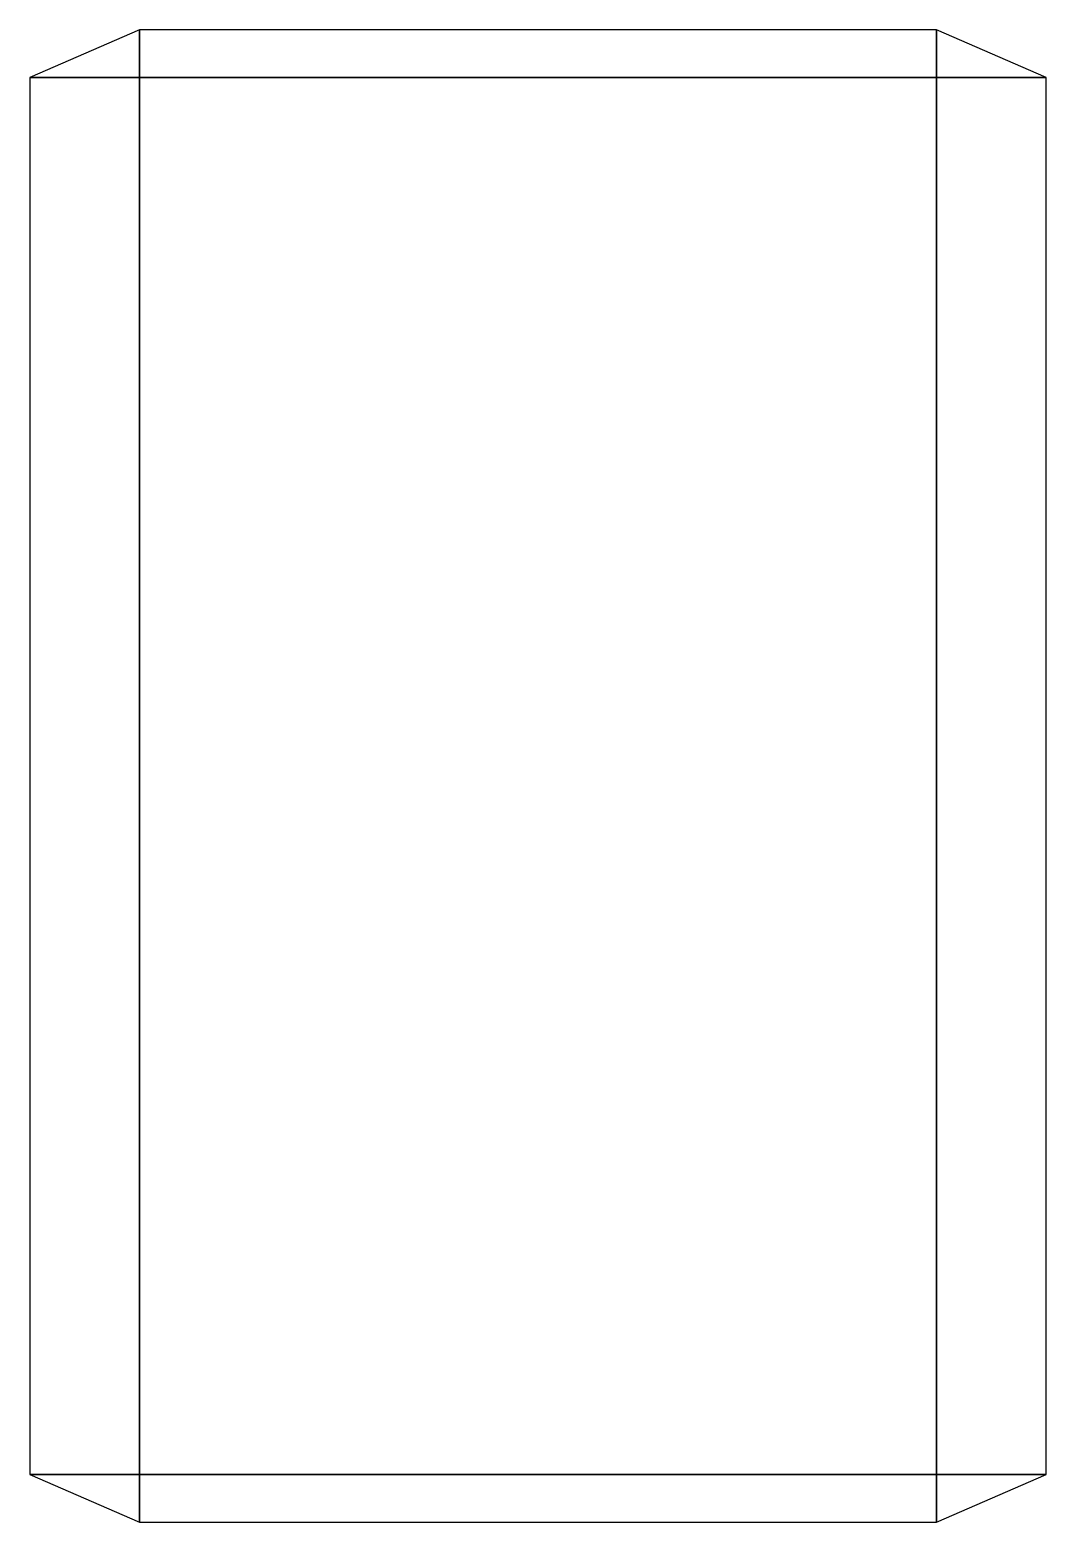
# Model space of a CAD drawing. Extents: x -3.2 to 3.2, y -4.7 to 4.7.
import ezdxf

# ---------------------------------------------------------------- set-up
doc = ezdxf.new("R2010")
doc.units = 0
doc.layers.get('0').update_dxf_attribs({"linetype": 'CONTINUOUS'})

msp = doc.modelspace()

# ---------------------------------------------------------------- linework, layer by layer
for points in [[(-3.2, 4.400000000000002, 2.199999999999999), (-2.509999999999999, 4.400000000000002, 2.8), (-2.509999999999999, 4.400000000000002, 2.8), (-2.509999999999999, 4.699999999999999, 2.2)], [(-2.509999999999999, 4.699999999999999, 2.2), (-2.509999999999999, 4.4, 2.8), (2.51, 4.4, 2.8), (2.51, 4.699999999999999, 2.2)], [(2.51, 4.699999999999999, 2.200000000000001), (2.51, 4.4, 2.8), (2.51, 4.4, 2.8), (3.2, 4.4, 2.199999999999999)], [(-3.2, 4.400000000000002, 2.199999999999999), (-3.2, -4.4, 2.199999999999999), (-2.51, -4.4, 2.8), (-2.51, 4.400000000000002, 2.8)], [(-2.509999999999999, 4.400000000000002, 2.8), (-2.509999999999999, -4.4, 2.8), (2.51, -4.4, 2.8), (2.51, 4.400000000000002, 2.8)], [(3.199999999999999, -4.400000000000002, 2.199999999999999), (3.2, 4.4, 2.199999999999999), (2.51, 4.4, 2.8), (2.509999999999999, -4.400000000000002, 2.8)], [(-2.509999999999999, -4.700000000000001, 2.200000000000001), (-2.510000000000002, -4.400000000000002, 2.8), (-2.510000000000002, -4.400000000000002, 2.8), (-3.200000000000008, -4.400000000000003, 2.199999999999999)], [(-2.509999999999999, -4.400000000000002, 2.8), (-2.509999999999999, -4.700000000000001, 2.2), (2.51, -4.700000000000001, 2.2), (2.51, -4.400000000000002, 2.8)], [(2.509999999999999, -4.700000000000001, 2.2), (3.199999999999999, -4.400000000000002, 2.199999999999999), (2.509999999999999, -4.399999999999995, 2.8), (2.51, -4.4, 2.8)]]:
    msp.add_3dface(points)

doc.saveas('drawing.dxf')
